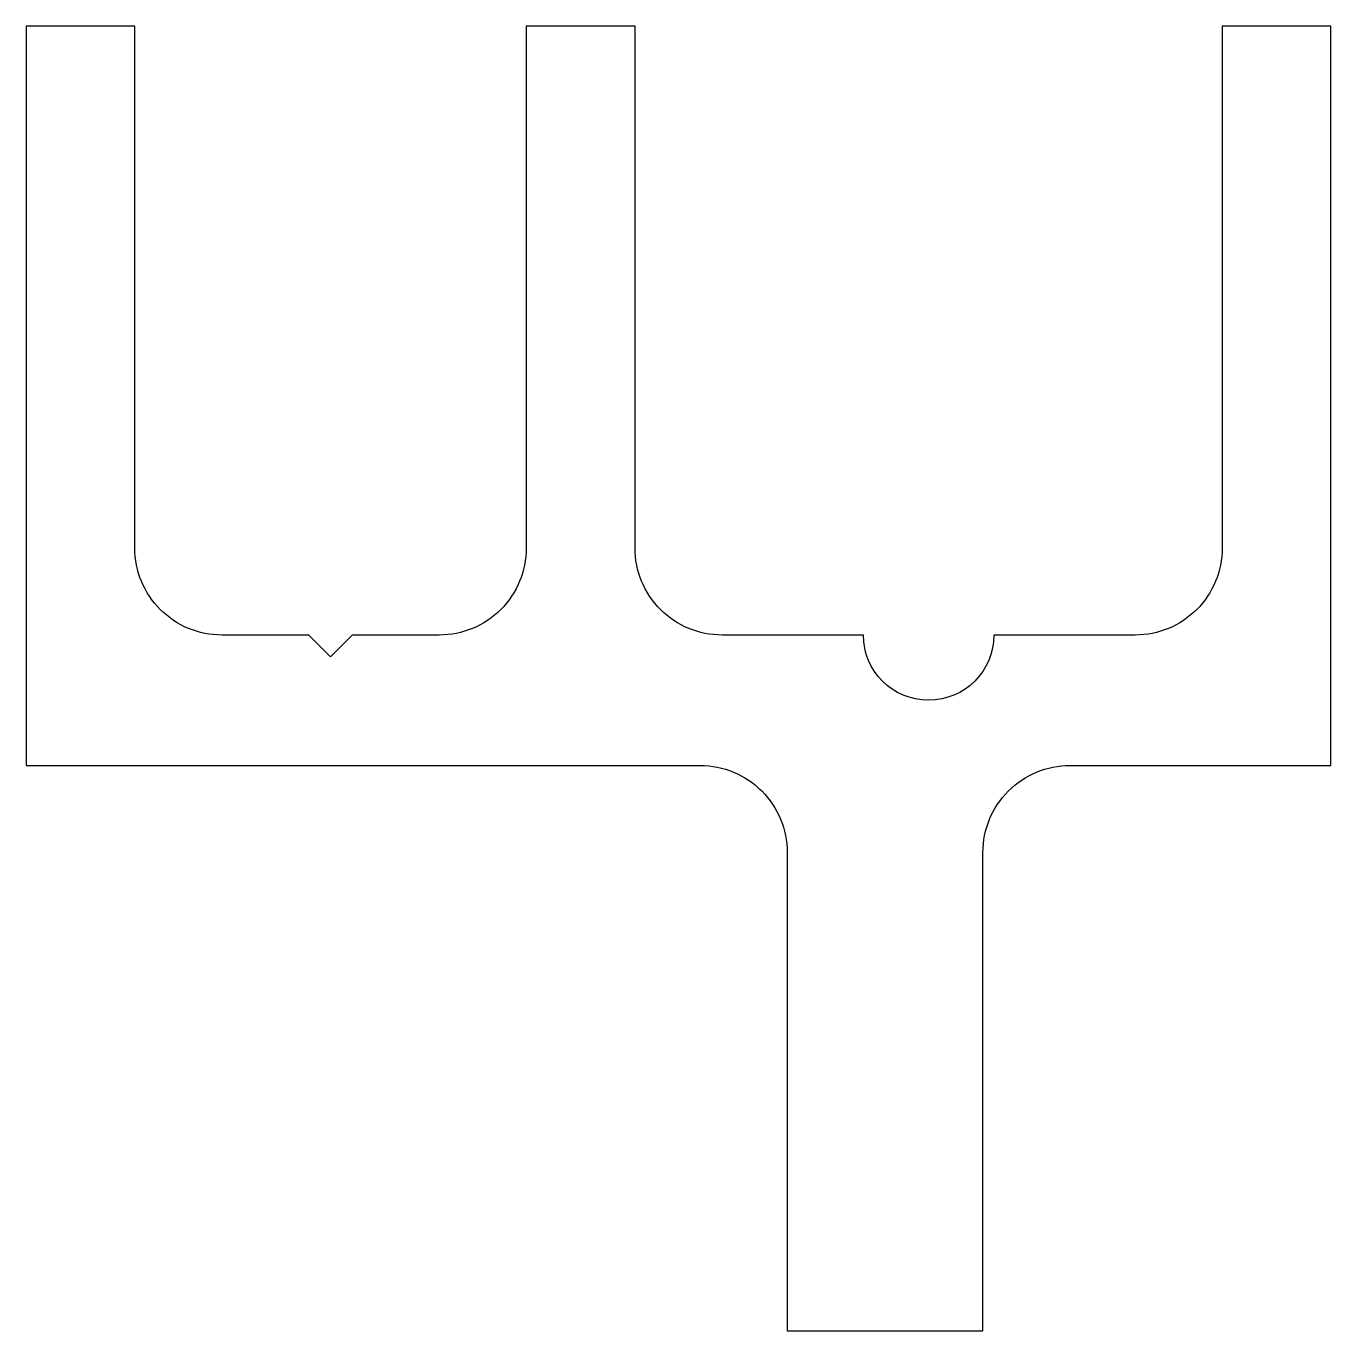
# Model space of a CAD drawing. Extents: x 456.6 to 486.6, y 231.5 to 261.5.
import ezdxf

# ---------------------------------------------------------------- set-up
doc = ezdxf.new("R2010")
doc.units = 0
doc.layers.add('ANA', color=220, linetype='CONTINUOUS')

msp = doc.modelspace()

# ---------------------------------------------------------------- linework, layer by layer
at = {"layer": 'ANA', "color": 0}
msp.add_lwpolyline([(468.111, 249.525, -0.414214), (466.111, 247.525), (464.111, 247.525), (463.611, 247.025), (463.111, 247.525), (461.111, 247.525, -0.414214), (459.111, 249.525), (459.111, 261.525), (456.611, 261.525), (456.611, 244.525), (472.111, 244.525, -0.414214), (474.111, 242.525), (474.111, 231.525), (478.611, 231.525), (478.611, 242.525, -0.414214), (480.611, 244.525), (486.611, 244.525), (486.611, 261.525), (484.111, 261.525), (484.111, 249.525, -0.414214), (482.111, 247.525), (478.861, 247.525, -1), (475.861, 247.525), (472.611, 247.525, -0.414214), (470.611, 249.525), (470.611, 261.525), (468.111, 261.525)], format="xyb", close=True, dxfattribs=at)

doc.saveas('drawing.dxf')
